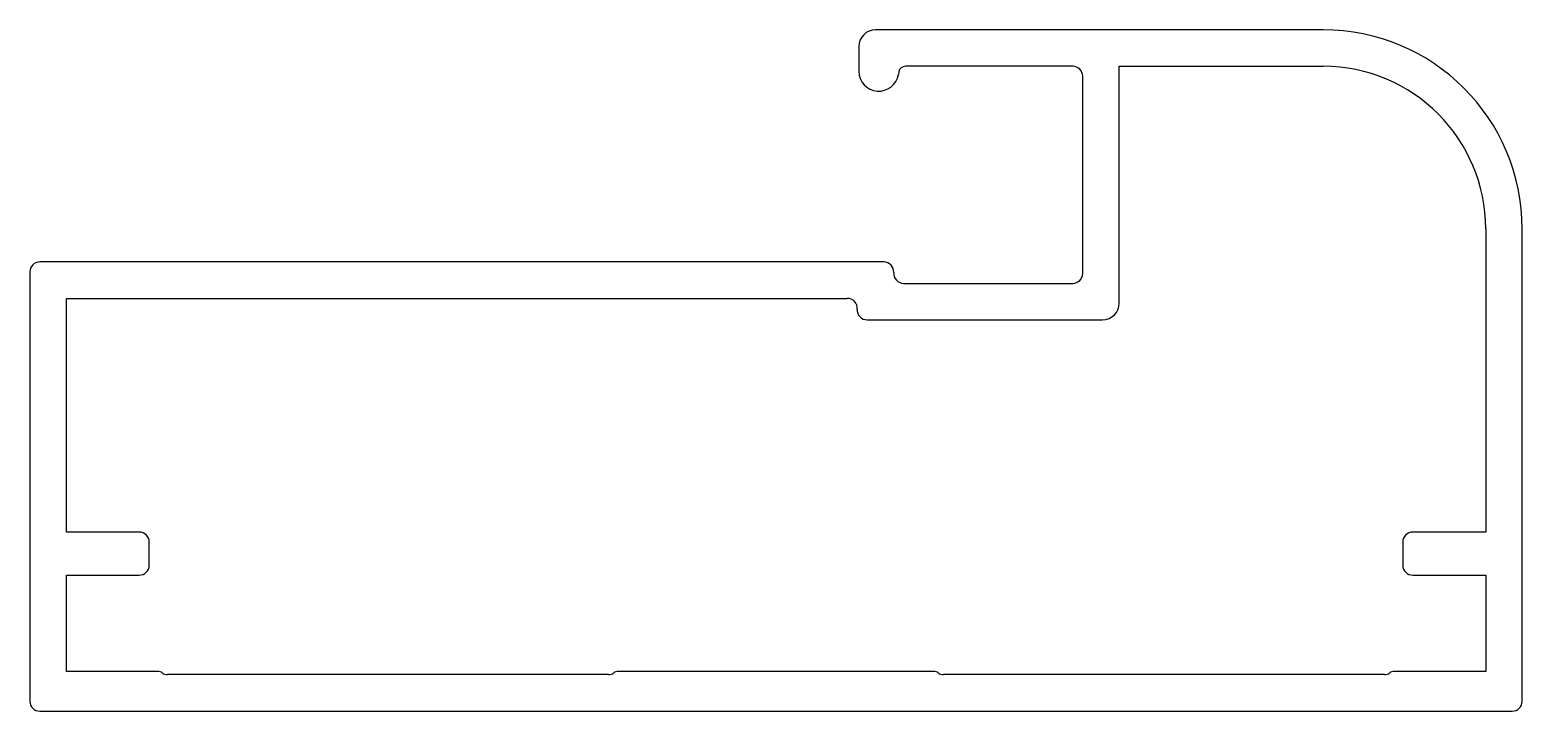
# Model space of a CAD drawing. Extents: x 572 to 617, y 615.4 to 635.9.
import ezdxf

# ---------------------------------------------------------------- set-up
doc = ezdxf.new("R2010")
doc.units = 0
doc.layers.get('0').update_dxf_attribs({"linetype": 'CONTINUOUS'})

msp = doc.modelspace()

# ---------------------------------------------------------------- linework, layer by layer
for p, q in [((611.019, 635.904), (597.518, 635.904)), ((597.018, 635.404), (597.018, 634.654)), ((598.223, 634.637), (598.209, 634.554)), ((603.468, 634.804), (598.42, 634.804)), ((603.768, 628.559), (603.768, 634.504)), ((604.868, 627.659), (604.868, 634.804)), ((604.868, 634.804), (611.019, 634.804)), ((615.919, 629.904), (615.919, 620.759)), ((617.019, 615.659), (617.019, 629.904)), ((597.769, 628.904), (572.319, 628.904)), ((572.019, 628.604), (572.019, 615.659)), ((598.368, 628.259), (603.468, 628.259)), ((573.119, 627.804), (596.669, 627.804)), ((573.119, 620.759), (573.119, 627.804)), ((597.268, 627.159), (604.368, 627.159)), ((575.319, 620.759), (573.119, 620.759)), ((615.919, 620.759), (613.719, 620.759)), ((575.619, 619.759), (575.619, 620.459)), ((613.419, 620.459), (613.419, 619.759)), ((573.119, 619.459), (575.319, 619.459)), ((573.119, 616.559), (573.119, 619.459)), ((613.719, 619.459), (615.919, 619.459)), ((615.919, 619.459), (615.919, 616.559)), ((575.869, 616.559), (573.119, 616.559)), ((599.269, 616.559), (589.769, 616.559)), ((615.919, 616.559), (613.169, 616.559)), ((589.469, 616.459), (576.169, 616.459)), ((612.869, 616.459), (599.569, 616.459)), ((572.319, 615.359), (616.719, 615.359))]:
    msp.add_line(p, q)
for centre, radius, start, end in [((597.518, 635.404), 0.5, 90, 180), ((611.019, 629.904), 6, 0, 90), ((597.618, 634.654), 0.6, 180, 350.4059), ((598.42, 634.604), 0.2, 90, 170.4059), ((603.468, 634.504), 0.3, 360, 90), ((611.019, 629.904), 4.9, 0, 90), ((572.319, 628.604), 0.3, 90, 180), ((597.769, 628.604), 0.3, 355.6988, 90), ((598.368, 628.559), 0.3, 175.6988, 270), ((603.468, 628.559), 0.3, 270, 0), ((596.669, 627.504), 0.3, 355.6988, 90), ((597.268, 627.459), 0.3, 175.6988, 270), ((604.368, 627.659), 0.5, 270, 0), ((575.319, 620.459), 0.3, 0, 90), ((613.719, 620.459), 0.3, 90, 180), ((575.319, 619.759), 0.3, 270, 0), ((613.719, 619.759), 0.3, 180, 270), ((575.869, 616.309), 0.25, 53.1301, 90), ((576.169, 616.709), 0.25, 233.1301, 270), ((589.469, 616.709), 0.25, 270, 306.8699), ((589.769, 616.309), 0.25, 90, 126.8699), ((599.269, 616.309), 0.25, 53.1301, 90), ((599.569, 616.709), 0.25, 233.1301, 270), ((612.869, 616.709), 0.25, 270, 306.8699), ((613.169, 616.309), 0.25, 90, 126.8699), ((572.319, 615.659), 0.3, 180, 270), ((616.719, 615.659), 0.3, 270, 0)]:
    msp.add_arc(centre, radius, start, end)

doc.saveas('drawing.dxf')
